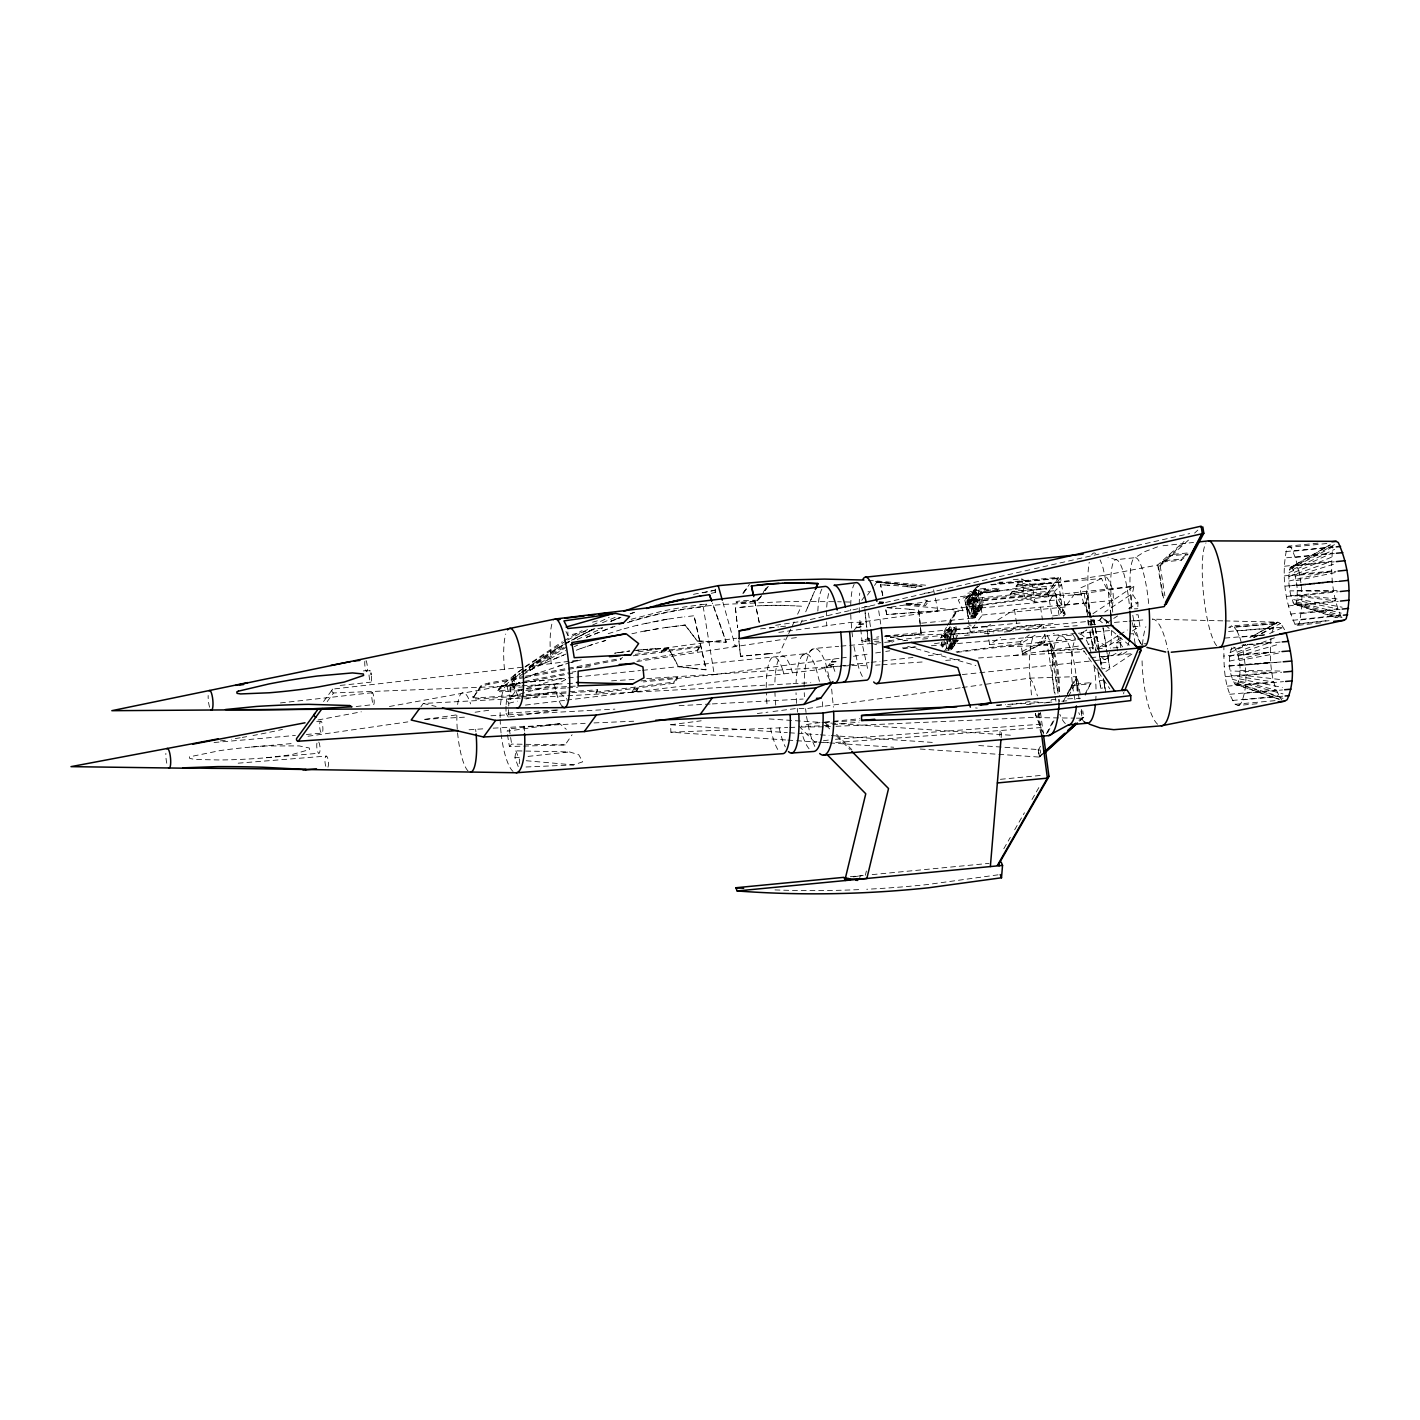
<?xml version="1.0" encoding="UTF-8"?>
<svg xmlns="http://www.w3.org/2000/svg" width="1420" height="1420" viewBox="0 0 1420 1420"><rect width="100%" height="100%" fill="white"/><g stroke="black" fill="none" stroke-linecap="round" stroke-linejoin="round"><path stroke-width="0.75" stroke-dasharray="5 3.75" d="M1257.091 703.734L1238.062 705.474L1235.222 704.284C1223.809 687.688 1223.792 665.873 1223.898 646.419M1278.532 699.137L1234.938 684.049C1228.832 673.471 1227.519 659.004 1231.85 647.555M1236.287 684.617L1237.53 683.89C1241.861 672.441 1240.547 657.975 1234.424 647.396L1233.092 646.846M1238.062 705.474L1240.672 703.947C1249.263 685.807 1245.429 664.347 1242.109 645.284L1280.13 642.088M1130.888 608.932L1131.616 597.003L1133.994 586.229L1042.298 596.187L859.934 622.279L851.201 622.351L776.367 632.716M1137.881 606.713L1137.988 602.701L1132.201 593.702L1104.778 612.055M557.9 710.035L508.289 717.082L508.822 703.273L506.585 699.492L519.241 697.433M1320.742 622.83L1297.152 625.439L1294.987 624.197C1284.461 600.837 1281.284 572.544 1287.053 547.552L1288.916 546.096L1318.985 543.061M1336.113 617.611L1293.975 604.033C1288.952 592.939 1287.443 579.484 1290.194 567.609L1330.54 544.534M1294.987 604.618L1295.874 603.926C1298.625 592.051 1297.117 578.597 1292.111 567.503L1291.082 566.917M1297.152 625.439L1299.016 623.984C1304.785 598.991 1301.607 570.698 1291.082 547.339L1288.916 546.096M785.615 739.944L670.879 732.205L670.648 724.75L701.196 720.792M999.716 736.004L1000.443 727.253M1001.135 737.583L1001.686 731.087M506.141 704.568L506.585 699.492M1106.393 622.972L1106.677 621.8L1101.671 617.629L1099.612 620.469M1270.953 638.361C1269.728 658.986 1269.924 682.274 1281.745 700.024M1101.671 617.629L1099.453 620.345L887.855 640.722A124.392 111.683 -34.3 0 1 885.618 640.917M518.229 766.552L514.928 757.818L515.851 750.86L569.562 751.925L578.792 754.783L582.679 761.812L573.573 764.918L523.146 767.12M519.241 763.747L519.72 760.161L515.851 750.86M1285.579 551.599L1332.847 546.807C1330.203 570.84 1331.587 596.968 1342.202 618.978M1040.114 713.124L1038.091 714.384L1040.576 733.128M859.774 877.613L860.2 875.856A97.838 59.019 4.8 0 1 861.922 875.643M865.348 875.27L866.395 870.992M1271.983 632.077L1275.266 623.699L1277.858 622.173L1280.68 623.362L1284.887 630.214M1106.677 621.8L1106.819 622.67M1110.742 615.322L1110.458 610.671C1115.747 599.258 1113.528 584.401 1104.902 575.207L887.056 607.653A612.428 604.21 67.3 0 1 891.494 608.026L896.002 608.328M800.188 624.764L802.602 619.138M805.708 611.807L814.299 591.803M807.43 607.902L814.423 591.643M521.743 682.647L559.498 678.795L565.639 679.594L557.882 683.606L511.786 696.297L510.082 688.079L511.377 685.097L519.738 683.162M787.78 635.521L779.775 652.738L769.143 653.768M788.668 633.622L794.117 621.853M797.614 614.185L801.377 606.18L795.732 605.985M920.195 749.032L1039.316 757.073L1038.144 749.547L1039.937 746.103M1046.416 733.732L1054.314 718.609M1063.207 701.587L1076.254 676.648L1029.784 678.139L984.078 684.493M1066.367 697.042L1072.171 684.44L1091.004 682.612L1085.199 695.214M1085.004 694.114L1091.004 682.612M946.412 627.232L940.714 638.077L948.524 626.806M947.371 625.439L954.418 614.416M949.519 624.924L956.494 611.683L953.938 612.038L963.115 610.724L958.269 600.003L976.374 592.548L969.842 591.377M1038.428 750.079L1040.168 749.92L1041.144 756.221L1039.422 756.381L1038.428 750.079L1040.452 746.263M1047.516 732.88L1054.598 719.514M1069.491 691.362L1076.023 679.009L1077.762 678.849L1080.443 695.906M1068.39 696.545L1077.762 678.849M1102.31 648.39L1092.85 648.851L1092.033 643.579L1088.146 644.307M529.518 666.353L530.033 670.045M671.713 626.717L685.203 625.031L697.238 640.917L726.33 642.124L712.432 602.897M685.097 625.191L697.238 640.917M1003.816 848.716L1010.312 837.374M1014.661 829.795L1024.423 812.772M1032.003 799.513L1040.682 784.372M507.49 734.743L509.407 746.512L565.125 744.914L572.1 734.743M575.26 686.126L497.763 690.67L502.059 684.937L523.447 667.879M515.265 674.376L516.685 683.481L513.135 688.363L511.697 679.257L515.265 674.376L523.412 668.376M523.412 673.435L512.052 681.547L518.477 674.5M323.529 701.551L332.688 689.108L523.625 667.063M327.186 701.622L333.505 692.96L519.986 685.718M420.852 706.787L423.267 703.468L790.869 683.783M523.909 695.871L478.256 698.924A8.946 2.112 -10.8 0 1 473.339 697.433L480.422 686.286A8.946 2.112 -10.8 0 1 488.782 683.073L523.323 676.612M473.339 697.433L480.634 687.422A8.946 2.112 -10.8 0 1 488.995 684.209L523.536 677.766M511.786 696.297L514.928 692.001L557.652 679.115M537.736 673.098L535.091 674.038L569.828 662.661M558.131 666.033L565.817 663.957M570.875 662.536L576.502 660.974L570.982 662.377M618.055 652.703L629.752 650.981L614.7 653.271M640.97 680.925L677.269 677.429L677.429 678.653L674.092 683.233L596.063 693.351L597.607 689.783L525.861 694.593M596.063 693.351L597.607 689.783M525.702 677.358L620.682 659.608L622.439 657.194M643.011 649.721L649.721 649.082L632.574 650.804M652.632 649.011L655.738 648.603M631.953 692.215L634.864 687.138M661.17 652.17L664.311 648.23M637.953 688.629L636.302 690.901L632.947 691.913L634.598 689.659L637.953 688.629L634.598 689.659M667.258 649.188L663.797 649.65L662.146 651.904L665.501 650.892L667.151 648.62L665.501 650.892M632.947 691.913L636.409 691.469L638.059 689.215M702.705 592.868L714.97 590.099L716.745 587.667M627.391 622.688A450.406 411.729 46.6 0 1 684.901 609.233L704.959 606.606L706.752 604.157L700.202 604.689M711.242 593.329L715.325 592.406L717.1 589.957L696.191 593.773A450.406 432.709 20.7 0 0 692.197 594.625M595.85 692.197L673.861 682.079L677.269 677.429M697.131 651.656L700.255 645.94L696.847 650.591L637.828 660.264M743.175 592.885L749.423 584.312M742.837 593.471L748.038 586.336M743.565 593.028L748.322 586.495M735.4 607.938L737.601 627.587L735.4 607.938L746.387 606.642A337.072 325.961 75.5 0 1 762.788 605.594L766.321 605.488M757.304 600.216C708.367 600.536 758.83 609.18 762.309 593.347M763.552 591.643L766.054 588.217M757.392 600.766L763.64 592.193M764.901 590.489L767.403 587.046M761.457 595.743L757.534 601.104L736.323 602.399M765.362 590.383L770.563 583.247M768.966 653.786L740.512 656.359L739.003 640.793M760.534 628.9L778.444 626.912M861.762 600.305L865.49 595.193M867.478 595.104L873.335 587.081M874.507 585.484L876.814 582.076L921.651 586.407M864.567 606.624L871.525 606.837M882.69 595.477L880.56 584.703L882.814 595.317M566.74 700.096L816.482 669.92L826.919 667.506L833.274 659.182M853.881 630.569L860.236 622.226M870.123 640.012L868.046 640.26L867.034 629.628M886.737 614.611L885.512 608.079L886.737 614.611L938.017 610.795L886.861 614.452M909.581 609.411L918.722 610.121L921.172 633.87L890.642 637.633M906.936 603.482L923.905 605.009L927.029 600.731M921.172 633.87L918.722 610.121M997.621 583.176L1058.131 577.337L1058.308 578.49L1046.984 594.022L967.02 601.725L978.167 585.04M969.256 625.474L965.618 602.311L977.67 585.803M967.02 601.725L978.344 586.194M976.285 590.489L973.215 594.696L982.498 593.808L983.084 591.607L997.177 590.241L998.704 588.146L976.285 590.489L976.108 589.335L985.373 588.448L984.788 590.649L998.881 589.282L998.704 588.146M942.259 637.42L950.104 626.664L951.382 634.846M976.587 587.152L964.801 600.021L968.671 618.623L966.576 604.086L975.558 591.785L981.344 591.217L983.598 605.559L977.794 606.109L975.558 591.785M974.599 617.664L968.831 618.41L974.617 617.842L972.38 603.518L981.344 591.217M982.498 593.808L983.084 591.607M985.373 588.448L984.788 590.649M944.495 634.349L945.454 640.491L944.442 634.42L950.299 633.781L952.483 648.177L946.696 648.745L945.773 642.532M952.358 638.308L953.601 646.65L947.814 647.2L945.613 632.805L951.418 632.255L952.004 636.355M954.187 640.704L954.844 644.946L949.057 645.496M972.185 613.795L977.918 613.333L975.735 598.903L969.949 599.471L972.185 613.795L977.99 613.245M979.161 611.629L973.357 612.18L971.12 597.856L976.907 597.305L971.067 597.927L973.321 612.251L979.108 611.701L975.611 590.259L980.279 584.259M974.493 610.653L980.279 610.085L978.043 595.761L972.185 596.4L974.439 610.724L980.244 609.908M979.179 594.199L973.321 594.856L975.558 609.18L981.415 608.541M976.765 607.529L982.569 606.961L980.315 592.637M958.145 640.438L952.341 640.988L958.109 640.242L950.299 651.194L948.276 639M974.617 617.842L983.563 605.364L978.043 605.79L1055.77 595.708L1061.982 605.435L1112.836 600.376L1101.512 578.508L1016.099 586.247L1017.749 583.975L1023.412 583.425L1026.944 584.649L1050.711 582.36L1050.374 583.514L1050.711 582.36M983.261 592.743L997.355 591.394L998.881 589.282M1053.054 623.558L970.197 631.527L975.007 624.924M978.629 619.99L982.232 615.038L977.936 587.56M1010.72 593.596L1012.389 591.341L1046.575 588.04L1046.238 589.193C1046.292 586.957 984.237 599.559 1022.471 591.483M1010.827 594.181L1012.389 591.341M1016.188 586.815L1017.749 583.975M1046.575 588.04L1046.238 589.193M1046.984 594.022L1058.131 577.337M990.752 584.543L1060.527 577.816L1048.475 594.323L1052.433 619.51M957.009 652.33L1039.316 642.39L1047.64 630.977M1052.54 615.925L1059.071 615.304L1065.106 607.05L1060.527 577.816M1066.722 604.831L1076.236 591.785M1022.116 651.478L1043.984 640.349L1045.404 638.414M1063.314 613.884L1064.716 611.931L1057.013 603.66M1029.252 634.882L1020.572 641.627L1022.471 653.768L1044.357 642.639L1045.759 640.704L1044.747 634.19M965.618 602.311L1055.468 593.791L1057.368 605.949L1063.669 616.173L1065.089 614.239L1064.716 611.931M968.369 595.317L964.375 600.411L975.611 590.259M499.449 688.345L498.331 689.659L500.284 687.404M497.763 690.67L520.483 673.471M652.774 621.907L668.749 618.871L643.047 624.09M668.359 648.141L678.423 666.69L706.184 669.725L694.131 615.73L684.6 616.848M678.423 666.69L693.049 668.288M559.658 723.632L509.265 728.851L507.082 731.211L559.658 723.632L566.314 729.33M509.407 746.512L511.661 744.08L565.125 744.914M1163.477 598.033L1158.471 566.03L1184.812 541.996M1194.593 533.086L1197.841 530.121M1158.471 566.03L1160.211 565.87L1189.818 538.872M1039.422 756.381L1042.564 753.505M1078.88 720.295L1083.78 717.242L1082.768 710.834M1080.62 720.135L1083.78 717.242M1043.593 732.667A53.534 14.129 85 0 1 1041.02 728.886L1035.34 713.621L1035.979 717.632L1040.647 713.372M978.77 592.85L972.363 598.636L966.718 609.34L1049.575 601.37L1055.22 590.649L1061.628 584.862L974.439 593.311L976.676 607.653L982.533 606.784M1104.902 575.207L1157.708 565L1184.067 541.446M1162.501 562.036L1181.333 560.226L1188.185 554.102L1169.352 555.912L1169.193 554.741L1188.025 552.93L1181.174 559.054L1162.341 560.865L1162.501 562.036L1171.89 555.202M1039.316 757.073L1042.546 754.197M1079.537 721.111L1082.75 718.218L1081.383 709.467M513.845 679.133L514.928 678.263M511.697 679.257L519.631 673.559M1037.949 628.137L1043.168 624.09L1043.771 628.013M525.098 666.654L562.32 641.734M525.169 667.098L565.87 641.006M522.01 671.944L562.781 645.284M521.353 672.352L562.213 647.041M525.134 672.228L566.367 647.218M536.689 661.4L529.394 666.512L541.57 658.046M522.169 672.334L564.095 647.502M541.446 658.205L543.363 656.821M1092.921 613.706L1133.994 586.229L1074.976 594.785L1084.294 593.347L1084.383 594.696L1042.298 596.187M1117.593 650.91L1116.333 642.887L1121.392 639.497M1116.333 642.887L1120.06 642.781L1123.451 640.526M1121.587 652.667L1118.215 654.922L1121.96 654.815L1127.019 651.425M1105.914 671.482L1134.491 652.366M970.978 625.954L970.73 624.906M990.521 624.445L986.847 626.717L989.651 644.609L1000.621 637.403M1009.762 631.403L1017.093 626.593L1043.168 624.09M1106.393 623.185L1117.54 615.943M1128.687 608.718L1137.988 602.701L1131.048 602.897M534.843 667.258L523.767 674.216M530.246 670.24L547.57 659.892M543.239 656.981L555.255 649.366M555.131 649.526L563.243 644.68M997.887 619.901L1014.448 609.695L1083.602 603.038L1091.146 617.629M1117.93 635.787L1098.281 647.91L1101.281 664.844M1119.812 634.634L1127.338 630.001M1121.108 637.899L1106.038 647.165L1103.003 627.746M1132.397 630.959L1139.923 626.327L1138.112 614.771L1132.911 614.913M564.077 640.686L582.129 630.569M802.193 655.596L814.423 648.443L838.705 646.331M1083.673 631.793L1081.383 633.125L1086.85 629.947L1084.472 631.332M1035.162 635.184L1020.873 643.526L956.086 651.922M1249.866 637.598L1277.858 622.173L1231.318 625.971L1228.708 627.498L1275.266 623.699L1250.718 637.189M567.609 639.994L590.312 628.155M564.503 644.289L569.686 641.29M547.446 660.052L549.895 658.578M565.089 643.615L570.609 640.473M557.598 647.981L594.43 628.421M1022.471 653.768L1045.759 640.704M1290.194 567.609L1330.469 544.943M1116.049 653.395L1105.15 659.466L1091.962 660.868M1292.111 567.503L1334.463 544.659M1289.502 569.526L1332.847 546.807M1253.7 637.385L1280.68 623.362L1234.14 627.161L1231.318 625.971M574.603 638.397L594.323 628.598M1230.803 649.526L1236.571 646.561M1253.86 637.669L1273.065 627.8L1226.507 631.634M571.408 640.296L594.909 628.545M549.753 658.738L565.692 650.626M577.265 639.426L602.382 628.279M529.944 670.204L542.316 664.116M1293.194 569.349L1334.658 549.291M592.495 625.137L609.18 617.398M1235.791 649.206L1245.748 644.609M1269.604 633.586L1283.538 627.143L1237.015 630.977L1234.14 627.161M574.354 646.65L577.674 645.106M1289.041 572.562L1331.889 553.161L1284.621 557.989M1101.512 578.508L1079.768 588.288L1083.602 603.038M602.471 622.688L618.587 615.943M542.209 664.276L545.227 662.821M545.12 662.98L567.308 653.484M1230.022 652.596L1247.772 644.716M586.478 637.473L612.641 626.859M614.895 619.528L610.884 621.197L620.043 617.469M586.353 637.225L615.02 626.273M554.616 658.773L563.704 655.064M1294.277 572.313L1334.747 555.894M535.198 673.879L523.944 678.405M610.76 621.428L620.984 617.434M1237.086 652.153L1275.994 637.225M576.272 650.236L581.277 648.265M999.165 582.218L1003.035 582.147M618.375 618.197L619.936 617.629M630.267 613.742L634.367 612.269M630.16 613.901L634.278 612.428M1288.863 576.502L1331.516 561.379L1284.248 566.26M581.17 648.425L592.85 644.325M1229.56 656.555L1270.474 642.497L1242.944 644.822M587.152 646.384L598.423 642.621M608.204 633.693L622.954 629.024M1295.253 576.183L1334.569 563.935M602.151 641.485L605.79 640.367M602.027 641.645L605.683 640.544M631.119 619.28L663.584 610.813L684.547 606.943L704.604 604.299L704.959 606.606M629.344 621.694C660.353 612.197 692.498 606.642 724.821 604.334L787.567 601.565L835.599 601.689M1238.222 656.004L1280.183 643.81M592.548 622.173L600.873 619.865M1157.566 546.842L1144.591 551.705L1135.183 557.669L1115.943 559.693L1108.008 557.261M637.314 625.191L621.836 629.433M1078.455 633.267L1111.576 630.427A2.733 2.077 -62.3 0 0 1112.073 630.125M576.396 661.134L581.579 659.767M508.822 703.273L517.377 701.143M525.933 699.013L555.841 691.575L558.397 691.93L566.757 698.959M1288.952 581.064L1331.729 570.947L1284.461 575.881M278.551 730.306L282.473 729.401M883.435 602.95L803.631 621.037L784.284 623.984M885.583 602.471L945.969 588.785M948.134 588.288L1032.233 569.225M1034.381 568.745L1189.658 533.565M565.959 631.527L567.911 635.397L604.157 627.303M1229.454 661.134L1270.243 652.099L1223.649 656.075M646.615 623.167L637.172 625.368M501.136 686.02L520.146 682.239M856.136 627.853L861.691 626.682M631.882 633.764L644.289 631.048M1296.105 580.709L1336.131 572.384M644.183 631.208L658.49 628.51M856.242 627.711L861.425 626.646L863.697 623.93L858.816 624.179M274.61 731.193L261.369 733.909A617.008 341.989 -22.5 0 1 252.973 735.507M828.641 665.536L834.143 664.436M828.712 665.43L833.877 664.4L836.149 661.684L831.321 661.862M521.016 683.197L503.656 686.641L502.751 685.683M524.495 681.369L569.81 672.618M525.365 682.346L572.668 673.204M318.027 719.976L361.319 711.81M389.453 706.485L519.56 682.86M1239.11 660.531L1279.739 652.863M525.471 676.222L620.469 658.472L620.682 659.608M571.941 672.21L576.005 671.447M645.088 631.03L668.713 626.983M636.834 661.56L784.87 639.106M733.43 646.207L737.299 645.639M614.807 653.111L618.179 652.543M934.431 643.757L942.454 642.426M521.353 697.078L555.841 691.575M903.014 648.745L915.03 646.846M1099.382 652.117L1098.636 647.307L1106.322 646.082L1102.666 625.599M1107.884 656.2L1100.198 657.407L1102.009 668.962L1109.694 667.755L1107.05 650.91M1101.086 663.069L1108.771 661.862M1104.973 688.593L1103.571 680.02L1099.435 680.677L1100.784 688.274L1104.92 687.617L1103.659 679.594M775.693 625.297L782.136 624.303M875.643 652.952L883.719 651.727M885.743 651.425L889.79 650.822M853.438 656.271L869.59 653.857M665.376 627.622L685.203 625.031M307.998 736.252L407.824 721.892M425.183 719.408L457.737 714.721M475.097 712.236L490.308 710.035M1075.756 639.923L1038.038 645.39L1047.25 644.059L1055.095 694.185M1077.886 639.603L1097.056 636.834L1098.636 647.307M978.504 658.01L1013.507 655.507L1078.437 646.118M712.538 674.837L839.309 658.312M841.332 658.028L849.373 656.892M960.133 687.83L805.584 708.722L797.223 708.367L770.066 711.881M962.298 687.528L981.894 684.795M668.607 619.031L685.683 616.582M577.585 660.247L525.737 666.832M638.095 651.869L736.803 638.183M998.065 874.827L927.207 884.571A929.39 709.822 -21.7 0 1 866.732 889.257M1162.998 545.759L1193.545 542.458M667.151 648.62L663.797 649.65M975.629 609.091L981.397 608.346L975.558 609.18L973.037 593.542L982.32 592.655M635.237 654.371L700.255 645.94M633.196 655.809L700.468 647.076M973.321 612.251L979.125 611.434M977.954 613.049L972.114 613.901L969.878 599.559L975.664 599.009M976.836 614.576L971.014 615.41L976.871 614.771L974.617 600.447L968.831 600.997L971.014 615.41L976.782 614.665M975.718 616.12L969.86 616.972L967.623 602.648L973.499 601.991L975.664 616.422M948.986 645.603L954.826 644.751M947.814 647.2L953.636 646.384M945.738 642.603L946.696 648.745L952.5 647.928M946.696 648.745L952.447 647.999M950.442 643.402L951.418 649.65L945.56 650.307L943.377 635.876L949.163 635.326L950.122 641.378M757.304 713.532L767.936 712.148M791.455 638.237L800.134 637.136M921.296 633.71L886.541 638.112M525.435 705.083L564.574 700.362M819.979 722.62L818.009 722.851A158.028 95.335 4.8 0 0 803.045 725.212M826.919 667.506L838.226 666.193M840.409 665.944L869.022 662.607M871.223 662.341L880.009 661.312M882.21 661.063L913.007 657.46M928.414 655.667L941.602 654.123M878.447 638.894L868.153 640.083M716.319 674.394L643.384 681.937M280.432 702.935L372.324 692.694M521.903 682.913L547.889 679.967M356.171 706.521L373.62 704.568A5.982 1.029 83.6 0 0 373.549 695.622A5.982 1.029 83.6 0 0 371.738 695.693A5.982 1.029 83.6 0 0 373.62 704.568M1289.342 585.945L1332.528 581.153L1285.26 586.158M1292.715 620.327L1339.93 615.126L1292.874 602.186M1300.489 619.936L1341.226 615.446M1294.987 624.197L1329.333 620.398M1299.016 623.984L1329.049 620.664M1288.348 605.949L1335.599 600.837L1290.815 595.353M1301.838 605.275L1338.279 601.317M1290.443 614.097L1337.675 608.932L1291.809 599.222M1301.448 613.547L1340.036 609.322M363.378 670.914L369.661 670.258M340.196 685.416L346.764 684.724M348.965 684.493L370.904 682.15M1286.591 596.418L1333.841 591.359L1289.963 590.827M1301.607 595.654L1338.066 591.75M514.928 757.818L519.294 757.339M528.045 756.398L569.562 751.925M1084.17 593.365L1088.04 618.073M1300.809 585.377L1339.415 581.295M962.281 674.571L977.67 672.956M979.871 672.707L1089.761 661.099M1297.72 565.586L1334.179 561.823M1299.495 575.118L1335.954 571.319M636.87 650.218L643.136 649.561M885.405 635.982L1020.021 623.007M1293.371 551.208L1334.143 547.073M1295.626 557.439L1334.25 553.481M780.645 626.682L787.212 626.007M769.569 627.959L773.953 627.516M559.498 678.795L566.065 678.121M568.248 677.908L574.798 677.234M576.981 677.003L640.384 670.542M642.585 670.329L805.406 653.732M266.552 757.73L291.153 754.801L309.507 749.565L309.329 748.02L299.176 745.908L266.445 745.944A669.778 620.061 -73.8 0 0 220.402 750.523L189.446 756.842L189.623 758.369L194.842 759.469L220.1 759.984A673.186 581.685 36.9 0 0 266.552 757.73L318.897 753.239M1287.053 547.552L1330.007 543.203M921.669 623.167L939.153 621.428M1296.726 585.59L1337.32 581.472M941.158 621.215L969.132 618.57M740.832 607.316L746.263 606.802M1090.844 657.62L1132.166 653.644M1000.408 779.314L1043.931 775.125M1161.578 563.19L1163.317 563.03M1013.259 579.697L1021.743 578.881L1032.34 585.164L1034.985 602.062L1061.059 599.559L1055.468 593.791M991.32 584.933L1058.308 578.49M1017.838 584.543L1026.944 584.649M1016.099 586.247L1050.8 582.946M1012.478 591.909L1046.664 588.608M966.825 600.571L1046.788 592.868M968.759 601.086L974.564 600.536M966.576 604.086L972.38 603.518M955.98 611.754L950.211 620.007L951.826 634.545M982.232 615.038L1065.106 607.05M975.735 616.316L969.86 616.972L967.712 602.541M946.536 630.604L986.847 626.717M943.306 635.982L949.11 635.414M944.194 637.225L948.045 636.852L955.891 626.096L957.488 636.196M955.962 643.42L950.104 644.059L947.921 629.646L953.725 629.096L955.908 643.509M989.651 644.609L1020.572 641.627M1039.316 642.39L1075.597 638.894M1077.744 638.698L1097.056 636.834M1072.384 685.541L1091.217 683.73M824.576 722.141L859.881 718.733M996.698 705.562L1005.537 704.71M1007.738 704.497L1023.181 703.006M1025.382 702.793C1026.837 700.149 1044.002 703.379 1036.422 701.728M1006.656 706.521L1011.075 706.095M1026.518 704.622L1030.938 704.196M1044.161 702.918L1050.782 702.279M1061.805 701.214L1067.84 700.734M823.866 725.549A124.392 75.047 4.8 0 0 826.103 725.336L830.505 724.91M832.688 724.697L859.082 722.159M850.349 876.708L863.218 875.483M872.164 874.613L989.083 863.36M510.082 688.079L557.882 683.606M1235.222 704.284L1275.408 700.61M769.09 653.626L740.619 656.182M1229.684 666.033L1270.758 662.341L1224.164 666.37M1229.649 694.291L1276.189 690.084L1232.294 679.292M1244.524 693.368L1282.526 689.942M1232.365 700.468L1278.888 696.244L1233.59 682.239M1242.873 699.811L1283.005 696.155M1225.407 676.648L1271.983 672.547L1230.27 670.914M1245.731 675.387L1281.621 672.228M1227.27 686.162L1273.829 682.008L1231.158 675.441M1245.482 685.026L1283.503 681.635M840.924 646.135L847.545 645.567M849.746 645.372L893.908 641.556M902.729 640.775L909.368 640.207M922.609 639.053L929.23 638.485M944.691 637.136L949.093 636.764M964.553 635.414L971.173 634.846M984.433 633.693L993.255 632.929M1004.295 631.971L1013.117 631.208M1026.376 630.054L1035.198 629.291M1114.398 622.422L1127.036 621.339M1129.149 621.144L1145.993 619.688M1071.496 635.166L1060.971 636.071L1053.196 633.462M1047.037 644.254L1047.445 645.301L1005.36 646.792M316.713 721.573L320.76 721.218M214.047 742.518L295.395 735.436M306.383 734.477L321.772 733.128A5.982 1.562 85 0 0 322.375 724.111A5.982 1.562 85 0 0 319.66 724.271A5.982 1.562 85 0 0 321.772 733.128M1245.198 665.075L1281.106 661.951M916.006 647.041L911.622 647.413A130.178 117.434 -30.6 0 1 902.446 647.875M931.378 645.745L1076.271 633.462M1243.973 654.815L1279.881 651.745M251.251 747.044L294.26 743.352M1224.856 638.077L1265.096 634.74M1237.015 630.977L1239.731 637.154L1265.096 635.042M1239.695 665.412L1280.84 661.951M238.169 763.179L326.227 756.079M576.413 667.879L591.394 666.69M924.544 593.205L932.851 592.513M885.672 636.053L888.068 635.876M1086.903 648.07L1042.795 651.265L1081.969 649.366M1089.104 647.91L1093.524 647.591M945.702 660.371L961.003 659.27M976.374 592.548L967.712 593.169L969.647 593.045M1055.22 627.196L962.618 633.515L882.991 636.266M1064.042 626.593L1077.265 625.688M1090.489 624.8L1097.11 624.338M875.643 665.163L880.027 664.862M882.21 664.72L923.799 661.88M469.044 729.791L484.415 728.744M493.202 728.158L585.2 723.312M565.728 687.99L521.389 690.653M567.734 687.848L577.816 687.173M473.108 696.279A8.946 2.112 -10.8 0 0 478.043 697.788L523.696 694.735M526.092 695.729L569.562 692.818M571.745 692.676L597.82 690.936M505.999 706.272L506.017 713.248L560.066 709.734M611.594 680.837L635.734 679.31M646.721 678.6L841.581 666.158M843.64 666.033L849.799 665.643M851.858 665.501L866.892 665.749M522.152 685.629L565.409 683.712M567.609 683.57L574.212 683.18M824.346 722.389L859.331 720.437M1013.507 655.507L1084.365 651.709M519.205 690.759L499.893 691.788L499.13 690.617M793.088 683.659L810.802 682.718M424.473 719.319L466.541 717.064M490.912 715.769L614.913 709.13M679.133 705.687L710.124 704.018M712.343 703.912L803.134 699.048M996.52 705.048L1003.159 704.693M1012.016 704.213L1051.865 702.083M858.745 624.285L863.307 624.054M968.759 626.575L967.659 626.575M655.614 648.78L668.465 647.981M1113.12 647.857L1119.617 647.555M1051.581 699.669L1055.93 699.457L1050.906 700.273M1067.556 698.889L1080.531 698.267M594.022 722.922L633.675 721.218M831.232 661.986L835.759 661.809M823.369 726.845L800.294 727.022M825.481 726.756L833.877 726.401M835.99 726.312L1036.351 717.295L1035.34 713.621M670.879 732.205L787.674 727.537M789.768 727.448L796.087 727.2M766.729 605.63L768.149 605.577A337.232 328.393 74.1 0 1 784.692 605.541L790.337 605.559M762.664 605.754L768.273 605.417A337.232 328.393 74.1 0 1 784.816 605.381M1134.367 608.825L1137.828 608.736M1138.804 620.682L1131.864 620.877L1134.473 631.758L1140.828 643.881L1146.029 643.721M1132.982 626.522L1139.923 626.327M1129.841 633.852L1133.568 633.746L1135.45 645.78M1297.117 590.471L1338.013 590.578M1035.979 717.632L1074.248 718.112M1076.378 718.147L1082.75 718.218M1239.926 670.311L1281.302 671.092M850.012 602.062L837.658 601.743M1222.797 620.842L1152.312 619.138A53.534 14.129 85 0 1 1167.719 649.135M1224.998 620.895L1277.858 622.173M697.131 641.077L726.223 642.284L712.325 603.056M879.14 601.903L883.542 602.115M879.477 602.151L883.577 602.346M879.299 602.701L883.506 602.897M790.212 605.719L795.857 605.825M869.058 591.643L867.975 591.803M880.435 584.862L884.979 584.933M884.873 585.093L889.417 585.2A612.428 522.737 26.8 0 1 907.149 586.566L908.197 586.673M877.933 603.269L882.175 603.535M868.348 580.283L928.662 585.448M887.287 585.235L889.293 585.359M906.066 603.66L916.415 604.352M905.995 604.228L925.343 605.719L928.662 601.175L924.952 599.95M769.161 718.928L819.819 722.354M822.02 722.496L1013.614 735.418M670.648 724.75L787.284 732.613M789.467 732.773L818.08 734.69M820.281 734.85L829.085 735.436M831.286 735.578L932.514 742.411M978.735 745.535L1038.144 749.547M787.816 740.086L794.437 740.548M796.638 740.69L816.5 742.039M818.701 742.181L827.523 742.766M829.741 742.926L893.712 747.24M905.481 605.08L963.115 610.724M875.43 581.596L921.438 586.016M876.85 582.271L922.183 586.691M526.181 760.729L573.573 764.918M907.025 586.744L911.569 587.028A613.617 519.844 29.5 0 1 915.971 587.507M1297.223 595.033L1338.208 599.098M1106.233 621.001L1107.476 621.463L1102.666 617.416M693.244 668.483L706.077 669.885L694.007 615.889M1239.82 674.908L1283.254 679.896M1297.028 598.974L1342.166 607.21M1239.358 678.866L1282.367 687.457M423.267 703.468L436.046 706.45M1296.584 602.009L1341.279 613.138M1238.577 681.919L1283.005 693.883M887.606 635.752L905.037 640.668M887.855 640.722L893.784 642.39M907.646 646.295L975.842 665.501M870.052 638.414A158.028 141.893 -34.3 0 0 861.354 640.455L869.697 642.798M871.791 643.384L880.134 645.745M1295.874 603.926L1342.006 617.54M1293.975 604.033L1338.013 617.664M1237.53 683.89L1283.023 698.374M1234.938 684.049L1279.722 699.332M333.505 692.96L333.132 692.818A2.236 2.13 61.4 0 1 332.688 689.091M1034.985 602.062L1024.548 596.773L1021.743 578.881M1106.322 646.082L1097.678 641.006L1093.258 615.57M1099.612 615.481L1108.913 623.22M1099.453 620.345L1102.364 622.759M1105.293 625.191L1130.214 645.958M824.896 722.46L830.771 728.407M836.664 734.371L851.805 749.689M826.103 725.336L830.593 729.898M836.593 735.95L850.243 749.778M798.874 726.064L814.796 742.181A130.178 77.07 6.6 0 0 817.139 742.305M1057.368 605.949L1065.089 614.239M1029.784 678.139L1033.085 682.878L1037.434 695.835M1072.473 634.083L1076.2 639.568M1083.673 650.52L1109.783 688.824M506.017 713.248L508.289 717.082M670.311 651.318L678.565 666.53M1092.104 619.439L1094.927 624.924M1239.731 637.154L1241.524 643.26M722.886 602.275L735.205 645.905M1094.944 643.047L1089.868 620.629L1087.365 594.678M1050.427 645.284L1055.521 667.684L1058.006 693.652L1049.824 641.378A39.476 9.07 84.5 0 1 1059.533 696.474M833.362 666.69L833.877 668.572A48.742 11.2 84.5 0 0 836.131 674.5M824.541 667.258L825.126 669.406A48.599 11.165 84.5 0 0 831.303 681.618M792.431 672.832L791.615 669.832A48.742 11.2 84.5 0 0 774.859 684.564M782.97 670.666L783.858 673.861M867.567 668.412L862.384 644.68L859.526 617.114M759.274 622.315L754.233 598.761L759.167 622.475M933.597 589.744L934.804 596.222M935.372 598.157L937.91 610.955M513.241 683.89L514.928 692.001M831.002 684.99L825.73 663.442A53.534 14.129 85 0 0 804.164 688.824M819.447 681.369L815.772 667.471A49.043 12.957 85 0 0 796.087 682.665M806.507 716.425L809.009 729.205A53.534 14.129 85 0 0 815.08 746.991M779.243 727.874L779.544 729.383A48.742 11.2 84.5 0 0 785.313 746.884M770.581 728.212L770.936 730.058A48.599 11.165 84.5 0 0 778.781 750.985M677.216 677.5L677.429 678.653M673.861 682.079L674.092 683.233M661.241 650.999L661.454 652.135M529.269 666.761L529.926 670.204M507.082 686.215L507.526 688.487A39.955 9.177 84.5 0 0 512.229 702.829M488.782 683.073L488.995 684.209M480.422 686.286L480.634 687.422M476.765 691.291L476.978 692.428M478.043 697.788L478.256 698.924M472.931 696.794L473.162 697.93M878.714 610.742L880.737 624.054M868.454 612.996L870.975 630.178M853.935 646.455L858.319 666.228A49.043 9.567 84 0 0 863.91 678.653M554.403 684.369L554.688 685.842A44.553 8.68 84 0 0 562.089 706.219M1097.553 668.642L1098.902 676.24M1106.411 649.224L1109.694 667.755M703.148 606.304L714.26 674.589M1105.683 692.037L1102.949 674.944M1160.211 565.87L1164.879 595.743M1157.708 565L1162.856 597.82M1120.06 642.781L1121.321 650.804M1110.458 610.671L1111.079 614.683M1093.808 619.386L1100.997 665.217M1090.986 617.807L1086.761 590.773A39.476 9.07 84.5 0 0 1086.975 613.156M1091.323 619.901L1092.637 628.314M1092.956 630.427L1096.169 650.946A39.476 9.07 84.5 0 1 1089.389 630.711M1098.175 672.654L1100.784 688.274M1088.377 620.203L1089.708 628.705M1090.027 630.835L1092.85 648.851M1076.254 676.648L1078.65 691.966M1076.023 679.009L1078.028 691.806M1078.366 693.936L1079.36 700.344M1081.028 711.012L1082.04 717.402M1058.415 582.661L1063.669 616.173M1059.071 615.304L1055.22 590.649L972.363 598.636L976.214 623.273M1058.894 699.314L1059.249 701.551M1040.523 607.192L1042.493 619.865M1043.984 640.349L1044.357 642.639M1014.448 609.695L1017.093 626.593M997.177 590.241L997.355 591.394M969.558 627.498L970.197 631.527M956.76 639.639L954.861 627.534L948.986 628.19L950.903 640.473M954.772 627.64L956.05 635.716M953.867 638.698L952.607 630.604L946.749 631.279L948.347 641.503M952.536 630.711L953.175 634.758M953.477 636.764L954.772 645.035M949.731 639.462L951.347 649.739M946.927 638.397L948.826 650.52M942.809 641.627L944.495 651.745M941.779 643.047L942.418 647.147M941.318 641.964L942.223 647.786M714.97 590.099L715.325 592.406M513.49 676.843L514.91 685.931M509.265 728.851L511.661 744.08M1181.174 559.054L1181.333 560.226M1040.505 712.485L1043.398 734.069M1038.765 712.911L1041.57 734.158M851.947 631.882L852.763 638.183M551.226 663.743L551.244 663.885A44.553 8.68 84 0 1 553.232 620.611M504.49 669.281L504.419 668.731A39.955 9.177 84.5 0 1 505.733 634.048M475.611 729.347L475.913 731.779M1031.453 694.93L1029.34 669.299A53.534 14.129 85 0 1 1033.174 636.497M831.659 689.091L833.38 707.178M805.584 708.722L806.045 712.574M797.223 708.367L797.685 712.183M523.998 726.064L524.175 727.626A44.553 11.768 85 0 1 524.459 731.495M864.78 608.701L866.803 627.534M865.117 613.049L867.141 631.882M867.371 633.977L868.046 640.26M738.879 640.952L740.512 656.359M1110.795 615.091L1108.292 591.945L1103.109 568.195A53.534 10.437 84 0 0 1100.074 559.853M851.645 628.066L850.953 619.244A49.043 9.567 84 0 1 850.686 609.304M826.564 621.924L826.813 625.723M822.482 701.799L822.854 709.29M1111.399 630.48L1111.434 632.397A53.534 10.437 84 0 1 1110.369 648.141M567.876 631.953L567.911 635.397M1157.584 724.218A53.534 14.129 85 0 1 1142.053 659.519M1142.514 644.573A53.534 14.129 85 0 1 1145.869 626.717M809.045 748.784A49.043 12.957 85 0 1 801.537 731.957M796.638 703.397A49.043 12.957 85 0 1 796.034 692.783M775.746 705.136A48.742 11.2 84.5 0 1 774.947 692.552M513.046 771.433A44.553 11.768 85 0 1 501.278 734.885M501.065 732.951A44.553 11.768 85 0 1 500.159 719.461M500.124 717.579A44.553 11.768 85 0 1 500.177 710.976M500.532 704.817A44.553 11.768 85 0 1 519.188 699.847M804.43 696.688A53.534 14.129 85 0 1 804.253 692.712M1084.312 721.892A44.553 11.768 85 0 1 1078.792 712.662M1074.958 699.634A44.553 11.768 85 0 1 1074.567 640.74M1079.928 634.438A44.553 11.768 85 0 1 1091.501 654.034M1094.074 666.619A44.553 11.768 85 0 1 1096.027 689.605M1095.974 696.208A44.553 11.768 85 0 1 1095.761 700.379M1065.337 723.525A44.553 11.768 85 0 1 1059.835 714.313M1055.983 701.285A44.553 11.768 85 0 1 1059.764 636.391A44.553 11.768 85 0 1 1077.07 691.256M468.032 770.953A39.955 9.177 84.5 0 1 456.938 712.84M457.63 704.515A39.955 9.177 84.5 0 1 470.606 703.912M1047.285 635.628A53.534 14.129 85 0 1 1058.965 695.214M1058.965 699.652A53.534 14.129 85 0 1 1058.77 706.113M835.723 742.394A130.178 77.07 6.6 0 0 842.575 742.021L1040.7 727.572A2.733 1.775 -21.8 0 0 1042.173 725.087A2.733 1.775 -21.8 0 0 1039.405 724.324L841.066 738.826A165.891 98.228 6.6 0 0 834.374 739.412M828.783 742.553A130.178 77.07 6.6 0 1 824.132 742.536M766.96 703.787A48.599 11.165 84.5 0 1 766.356 693.333M766.25 687.316A48.599 11.165 84.5 0 1 782.97 670.595M166.779 763.232A9.816 2.254 84.5 0 1 165.856 753.416M246.672 736.643A617.008 341.989 -22.5 0 1 242.341 737.406M240.175 737.779A617.008 341.989 -22.5 0 1 231.531 739.216M225.265 740.21A617.008 341.989 -22.5 0 1 216.958 741.453M318.772 742.074A5.982 1.597 85.1 0 1 319.997 750.63A5.982 1.597 85.1 0 1 317.76 751.908A5.982 1.597 85.1 0 1 316.926 743.139M814.796 742.181A165.891 98.228 6.6 0 1 816.926 741.79M823.387 740.761A165.891 98.228 6.6 0 1 829.937 739.891M909.688 609.251A613.617 607.636 62.1 0 0 896.126 608.168L891.6 607.866A612.428 604.21 67.3 0 0 887.109 607.582M325.837 766.338A5.982 1.704 85.4 0 1 325.251 757.552A5.982 1.704 85.4 0 1 327.825 758.528A5.982 1.704 85.4 0 1 327.967 767.155M819.375 725.868A124.392 75.047 4.8 0 1 801.182 726.153M858.692 889.63A929.39 709.822 -21.7 0 1 773.119 889.843M853.455 876.903A98.939 59.675 4.8 0 1 860.2 875.856M1109.623 652.064A53.534 10.437 84 0 1 1100.216 654.691M1097.962 649.615A53.534 10.437 84 0 1 1089.246 562.231M1091.607 554.936A53.534 10.437 84 0 1 1097.003 554.652M817.849 611.079A48.599 11.165 84.5 0 1 822.499 588.146M850.722 605.257A49.043 9.567 84 0 1 854.148 584.419M1122.705 646.934A44.553 8.68 84 0 1 1117.629 635.645M1112.765 612.144A44.553 8.68 84 0 1 1115.747 559.728A44.553 8.68 84 0 1 1129.734 609.357M1128.847 642.177A44.553 8.68 84 0 1 1127.817 645.496M1141.964 644.893A44.553 8.68 84 0 1 1132.574 613.866M1131.758 608.186A44.553 8.68 84 0 1 1134.988 557.687A44.553 8.68 84 0 1 1148.833 605.399M859.348 612.694A53.534 10.437 84 0 1 859.242 606.269M859.242 604.228A53.534 10.437 84 0 1 859.757 593.116M826.476 615.889A48.742 11.2 84.5 0 1 828.996 592.175M1216.656 645.692A53.534 10.437 84 0 1 1203.592 594.643A53.534 10.437 84 0 1 1205.988 542.83M1088.394 625.066A39.476 9.07 84.5 0 1 1087.578 619.173M371.419 676.133A5.982 1.154 83.9 0 1 370.691 682.061A5.982 1.154 83.9 0 1 368.987 674.216A5.982 1.154 83.9 0 1 370.318 671.021M366.111 660.602A5.982 1.171 84 0 1 367.336 669.956A5.982 1.171 84 0 1 365.348 668.82A5.982 1.171 84 0 1 365.171 660.052M209.627 707.231A9.816 2.254 84.5 0 1 208.154 695.498M911.445 587.188A613.617 519.844 29.5 0 1 915.847 587.667M878.962 641.254A124.392 111.683 -34.3 0 1 874.525 641.29M870.105 641.166A124.392 111.683 -34.3 0 1 861.354 640.455M977.262 708.101A78.792 70.734 -34.3 0 1 975.54 707.941M876.619 637.189A158.028 141.893 -34.3 0 1 878.82 636.834M1123.77 692.161A2.716 2.485 22.1 0 1 1123.557 693.83M950.157 643.988L955.873 643.313L950.157 643.988M957.08 641.663L953.157 642.284L957.08 641.663M652.756 648.851L649.597 649.242L652.756 648.851"/><path stroke-width="1.5" d="M1089.122 724.076L1100.305 727.998L1113.812 729.685L1161.382 725.815L1284.568 701.196L1287.159 699.687C1296.3 678.973 1291.88 654.478 1286.236 633.284L1279.881 633.817M1171.252 652.224L1219.549 647.36L1344.35 620.221L1346.213 618.765C1351.946 593.933 1348.787 565.781 1338.314 542.582L1336.167 541.34L1208.509 540.878L1197.823 542.014M990.361 866.573L1000.958 739.749M845.202 880.56L843.924 877.329L735.862 887.748L737.158 890.961A929.39 709.822 -21.7 0 0 928.485 887.802L1001.508 877.773L1002.538 865.401L1001.242 862.188M739.163 638.645L739.163 630.853L1201.142 526.163L1202.332 533.689L1164.222 606.588L1110.742 615.322L881.252 628.013L870.975 630.178L739.163 638.645L1202.332 533.689M850.58 879.601A77.514 44.02 13.6 0 1 845.237 878.749L865.774 793.762L827.15 754.677M851.769 751.322L888.547 788.544L866.839 878.483A77.159 46.54 4.8 0 1 857.964 878.998L857.627 880.4A77.514 44.02 13.6 0 1 855.87 880.24M1122.758 690.653A2.716 2.485 22.1 0 0 1121.622 690.12L1138.698 648.017L1111.576 625.439L911.392 642.461A165.891 149.65 -30.6 0 0 884.305 646.916L957.808 667.631L970.375 707.196M1124.658 690.723L1141.005 650.395L1140.349 648.798L1138.698 648.017L1088.661 652.845M816.056 587.738L817.92 583.496L801.111 583.052A337.232 292.946 19.7 0 0 784.461 583.229M815.293 589.602L817.92 583.496M1165.5 602.524L1202.083 533.458L1203.823 533.281L1202.846 526.98L1201.107 527.157M1203.823 533.281L1166.21 604.263L1164.471 604.441M192.818 744.186L305.016 722.798M683.215 599.009L660.14 604.618L699.421 596.045M997.514 865.206A2.716 1.26 29.8 0 0 998.793 864.088L1048.972 776.527L1043.593 735.808M630.924 654.726L638.627 643.579L626.238 633.852L571.798 642.532L574.212 657.691L630.924 654.726L624.498 655.33M317.459 709.965L297.153 737.797A2.236 2.059 17 0 0 297.792 741.24L458.092 730.537M298.147 741.4L322.145 708.527M419.645 708.438L411.179 720.029L483.528 736.98L584.259 731.584L700.237 714.42L803.951 704.427L820.849 698.09L832.936 681.529M483.528 736.98L495.615 720.419L596.347 715.023L712.325 697.841L816.038 687.848L831.073 682.239M584.259 731.584L596.347 715.023M753.186 594.643L751.482 585.91L753.772 596.613M700.237 714.42L712.325 697.841M803.951 704.427L816.038 687.848M623.344 623.007L629.646 616.475L615.694 613.422L563.935 620.913L567.84 628.51L623.344 623.007L619.084 623.966M1044.144 752.05L1064.68 733.288M1067.822 730.395L1075.721 723.188M1044.303 753.328L1077.46 723.011M1044.144 752.76L1076.324 723.987M235.649 685.416L261.937 679.825A617.008 96.578 -9.9 0 0 307.678 670.435L555.327 618.996L825.233 586.407A48.599 11.165 84.5 0 1 837.179 609.996M1139.834 648.798L1143.402 646.402L1139.089 646.615M559.001 619.883L560.616 618.836M302.904 769.817L306.241 769.498L262.753 767.226A589.087 227.945 -5.4 0 0 217.792 766.605L182.807 767.847L211.26 768.327A756.345 80.301 2.5 0 1 261.511 768.823L516.205 772.746L782.881 753.665A48.599 11.165 84.5 0 0 790.265 717.189L790.088 714.473M1139.319 652.809L1141.005 650.395L1134.527 645M634.207 663.317L578.135 671.181L578.171 685.895L632.681 683.908L643.97 677.802L642.941 666.885L634.207 663.317L619.226 664.507M823.493 755.12L1048.688 735.596L1068.514 724.857L1087.471 723.206M623.841 611.292L654.549 600.234L675.672 594.234L718.2 585.661L782.686 580.017L824.523 579.094L863.963 580.052M646.579 608.505L650.466 607.156M566.118 627.054L612.73 613.635M650.342 607.316L656.644 605.452M656.519 605.612L660.247 604.458M666.672 602.879L677.642 600.394M247.772 682.576L111.825 710.692L564.503 707.621L866.555 680.18A49.043 9.567 84 0 0 871.063 630.924L870.975 630.178M570.609 644.786L625.279 633.693M330.807 665.412L350.474 661.631M218.112 738.861L71 766.64L190.102 768.273M655.703 720.259L823.05 713.053L833.593 711.367L956.867 706.787M739.163 630.853L749.902 629.22M699.723 596.116L700.841 595.814M700.717 595.974L709.503 594.643L711.704 600.837M239.838 685.043L243.636 684.529M751.357 586.069L762.451 584.614M564.876 618.303L584.01 615.96M588.253 615.446L594.643 614.665M598.885 614.132L609.517 612.837M861.549 715.52A929.39 349.125 0 0 0 1058.965 704L1130.781 695.622L1130.781 700.61L1058.965 708.988A929.39 349.125 0 0 1 861.549 720.508L861.549 715.52L1126.93 689.96L1130.781 695.622M756.842 585.377L762.345 584.774A337.072 294.721 16.7 0 1 778.923 583.478L782.633 583.141M1343.373 615.215L1347.669 614.736M1333.611 621.41L1344.35 620.221M1340.427 601.086L1349 600.163M1342.184 609.091L1348.609 608.381M1340.214 591.519L1348.787 590.613M865.525 577.159L1083.123 554.137M354.237 661.028L359.846 660.424M1339.415 581.295L1347.988 580.389M876.566 683.641L960.08 674.802M1336.326 561.61L1344.918 560.722M1338.084 571.088L1346.675 570.183M1336.291 546.86L1340.586 546.416M1336.397 553.267L1342.841 552.611M1331.871 541.765L1336.167 541.34M997.355 782.97L1047.392 778.142L1048.759 776.136M1139.124 646.81L1143.402 646.402M861.549 720.508L874.773 719.23M737.158 890.961L1002.538 865.401M1278.231 701.782L1284.568 701.196M609.464 656.697L620.203 655.721M1284.639 689.747L1290.975 689.179M1285.118 695.977L1289.342 695.587M1283.733 672.033L1292.182 671.287M980.847 705.136A97.27 89.513 -17.6 0 1 986.101 704.497L987.858 704.356M1285.615 681.458L1291.951 680.89M1283.218 661.773L1291.668 661.045M1281.994 651.567L1290.443 650.839M1282.242 641.911L1288.579 641.378M305.85 769.729L316.5 768.859M791.508 753.044L813.713 751.464A49.043 12.957 85 0 0 823.121 714.473L823.05 713.053M816.429 698.338L820.849 698.09M783.041 583.283L784.585 583.052A337.232 292.946 19.7 0 1 801.217 582.892L804.235 582.963M576.396 682.505L632.681 683.908M806.666 583.176L817.796 583.673M1121.622 690.12L1123.841 690.244M1165.714 652.028L1146.916 647.431M442.419 707.959L495.615 720.419M911.392 642.461L977.723 661.134L991.036 703.042A97.838 87.845 -34.3 0 0 985.853 703.681L986.101 704.497M1113.44 627.445L1129.663 640.952M1072.277 628.811L1114.753 691.132M998.81 864.088L999.449 865.703L997.514 865.206L1047.392 778.142L1041.57 734.158M1000.212 874.542L1001.508 877.773M709.397 594.803L711.58 600.997M718.2 585.661L722.301 600.198M881.252 628.013L881.483 629.876A53.534 10.437 84 0 1 873.673 681.955M849.533 631.545L849.728 633.178A48.742 11.2 84.5 0 1 843.125 682.31M840.693 632.113L840.942 634.101A48.599 11.165 84.5 0 1 834.356 683.18M1110.795 615.091L1111.274 625.51M798.768 714.1L798.928 716.461A48.742 11.2 84.5 0 1 788.455 751.571M833.593 711.367L833.771 714.739A53.534 14.129 85 0 1 819.695 753.523M1058.965 704L1058.965 708.988M1168.163 651.247A53.534 14.129 85 0 1 1161.382 725.815M315.826 717.189A2.219 2.094 36.1 0 1 314.92 713.443M524.583 733.43A44.553 11.768 85 0 1 516.205 772.746M476.091 733.856A39.955 9.177 84.5 0 1 470.535 772.143M1058.645 708.154A53.534 14.129 85 0 1 1048.688 735.596M1076.466 705.953A44.553 11.768 85 0 1 1068.514 724.857M1095.423 704.32A44.553 11.768 85 0 1 1084.312 721.892M166.797 748.802A9.816 2.254 84.5 0 1 170.524 758.085A9.816 2.254 84.5 0 1 168.572 767.705M857.964 878.998A78.792 47.535 4.8 0 1 845.273 878.66A98.939 59.675 4.8 0 1 846.888 878.27M845.255 878.749A97.27 55.238 13.6 0 1 848.397 878.359M743.672 888.299A929.39 709.822 -21.7 0 1 735.862 887.748M863.023 579.111A53.534 10.437 84 0 1 876.885 601.352M1129.876 611.292A44.553 8.68 84 0 1 1129.166 640.615M1111.576 625.439A2.733 2.077 -62.3 0 1 1113.386 626.859M866.271 602.346A49.043 9.567 84 0 0 856.455 582.626L833.984 585.342A48.742 11.2 84.5 0 1 845.45 606.872M555.327 618.996A44.553 8.68 84 0 1 569.118 668.66A44.553 8.68 84 0 1 562.089 706.219M1149.135 609.251A44.553 8.68 84 0 1 1144.378 646.295M1208.509 540.878A53.534 10.437 84 0 1 1224.466 593.596A53.534 10.437 84 0 1 1219.549 647.36M370.957 673.169A5.982 1.154 83.9 0 1 371.223 674.606M507.561 629.912A39.955 9.177 84.5 0 1 522.205 662.448A39.955 9.177 84.5 0 1 517.306 707.959M888.796 647.396A130.178 117.434 -30.6 0 1 884.305 646.916M209.095 690.848A9.816 2.254 84.5 0 1 212.822 700.113A9.816 2.254 84.5 0 1 210.87 709.716M762.469 584.614A337.072 294.721 16.7 0 1 779.047 583.318M978.948 704.941A98.939 88.821 -34.3 0 1 985.853 703.681M349.622 705.545L351.983 706.805L305.14 709.148A589.087 79.91 -2 0 1 259.345 709.68L225.478 709.521L256.416 706.45A756.345 457.293 -7.7 0 1 308.566 704.32L349.622 705.545M238.329 691.185L236.803 691.93L237.069 693.351L240.53 693.936L269.161 692.783A673.186 665.057 33.6 0 0 318.186 686.996L344.243 682.044L363.627 675.423L363.36 673.985L352.426 672.92L317.476 676.009A669.778 535.535 -0.2 0 0 268.983 683.943L238.329 691.185"/></g></svg>
